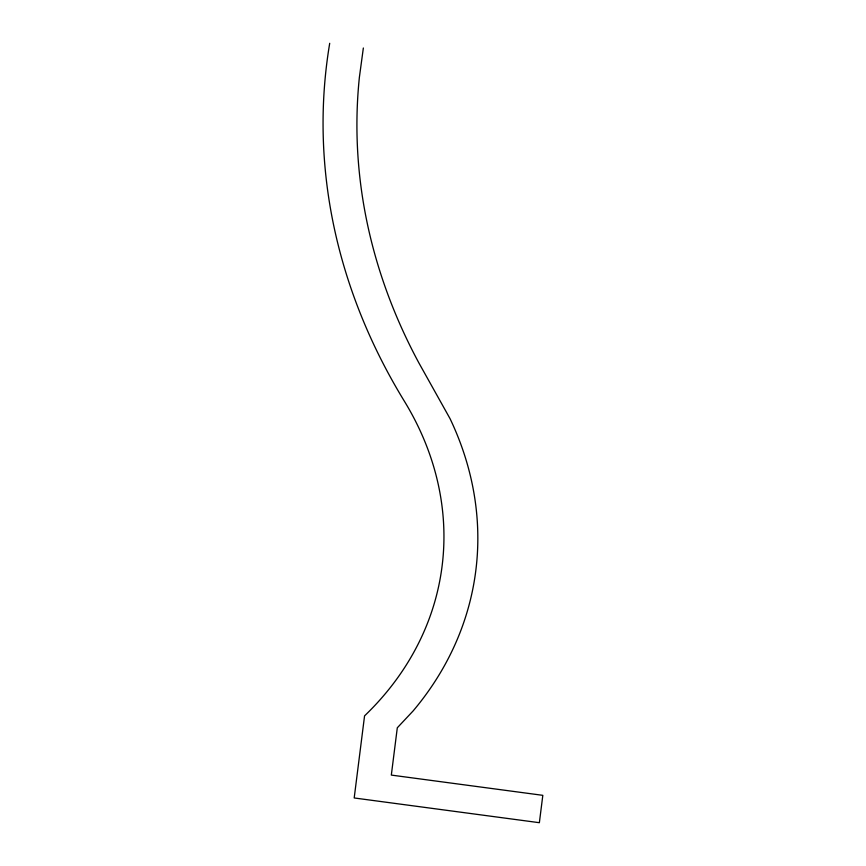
<?xml version="1.0" encoding="UTF-8"?>
<svg xmlns="http://www.w3.org/2000/svg" width="866" height="866" viewBox="0 0 866 866"><rect width="100%" height="100%" fill="white"/><g stroke="black" fill="none" stroke-linecap="round" stroke-linejoin="round"><path stroke-width="1.3" d="M363.352 47.998L359.379 77.334A698.461 567.165 8.4 0 0 418.96 363.06L450.039 418.646A391.096 317.573 8.4 0 1 413.114 710.943L397.299 727.797L391.324 775.092L542.82 795.334L539.366 822.7L354.194 797.965L364.564 715.857A357.084 289.958 8.4 0 0 404.325 401.131A732.441 594.758 8.4 0 1 329.708 43.3"/></g></svg>
